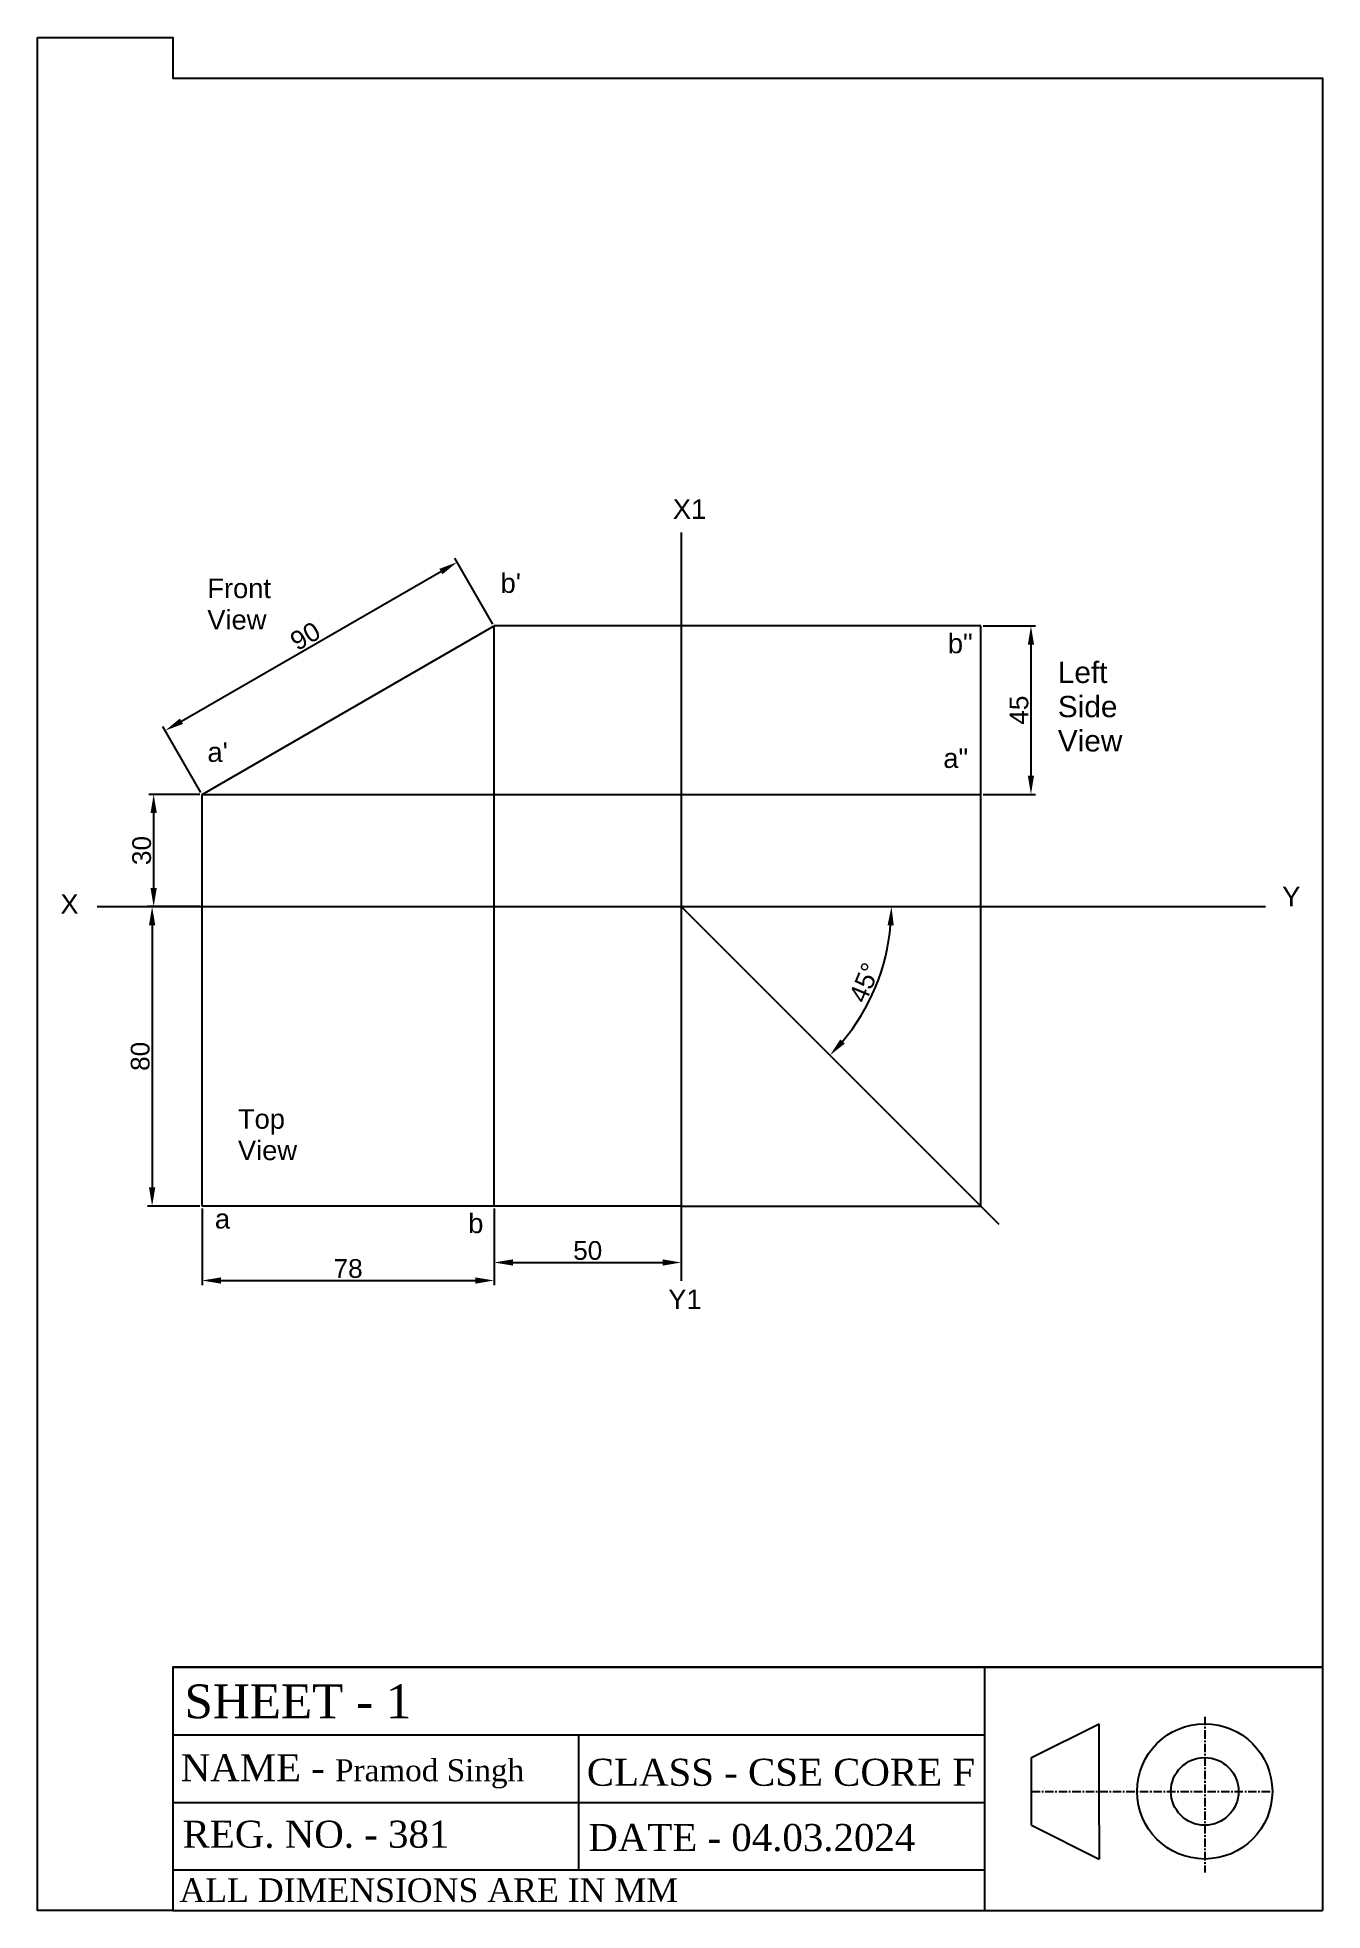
# Paper-space layout 'SRM IST VG A4' of a CAD drawing. Header units: millimetres. Extents: x 10 to 200, y 10 to 287.
# The model-space entities are those that its viewports show. They can reach past a viewport. Long polylines and large blocks are cut down to what shows.
import ezdxf

# ---------------------------------------------------------------- set-up
doc = ezdxf.new("R2010")
doc.units = ezdxf.units.MM
doc.linetypes.add('CENTER', pattern=[2, 1.25, -0.25, 0.25, -0.25])
doc.layers.add('Viewport', color=7, linetype='Continuous')
doc.styles.get("Standard").update_dxf_attribs({"font": 'arial.ttf'})
doc.dimstyles.new('ISO-25', dxfattribs={"dimtxt": 5, "dimasz": 5, "dimexe": 1.25, "dimexo": 0.625, "dimtad": 1, "dimtxsty": 'Standard', "dimcen": 2.5, "dimadec": 0, "dimazin": 0, "dimtfac": 1, "dimtmove": 0, "dimatfit": 3, "dimfxl": 1, "dimarcsym": 0})

# ---------------------------------------------------------------- blocks, each defined once
blk = doc.blocks.new('*D9')
at = {"color": 0, "lineweight": -2, "transparency": 16777216}
for p, q in [((159.02, 240.27), (173.04, 240.27)), ((171.79, 235.27), (171.79, 200.27)), ((159.02, 195.27), (173.04, 195.27))]:
    blk.add_line(p, q, dxfattribs=at)
at = {"color": 0, "transparency": 16777216}
for points in [[(170.96, 235.27), (172.62, 235.27), (171.79, 240.27)], [(170.96, 200.27), (172.62, 200.27), (171.79, 195.27)]]:
    blk.add_solid(points, dxfattribs=at)
at = {"layer": 'Defpoints', "color": 0, "transparency": 16777216}
for p in [(158.39, 240.27), (158.39, 195.27), (171.79, 195.27)]:
    blk.add_point(p, dxfattribs=at)
at = {"color": 0, "transparency": 16777216, "insert": (168.62, 217.77), "char_height": 5, "attachment_point": 5, "rotation": 90}
blk.add_mtext('45', dxfattribs=at)
blk = doc.blocks.new('*D10')
at = {"color": 0, "lineweight": -2, "transparency": 16777216}
for p, q in [((-50.23, 195.27), (-63.81, 195.27)), ((-62.56, 190.27), (-62.56, 170.27)), ((-50.23, 165.27), (-63.81, 165.27))]:
    blk.add_line(p, q, dxfattribs=at)
at = {"color": 0, "transparency": 16777216}
for points in [[(-63.39, 190.27), (-61.72, 190.27), (-62.56, 195.27)], [(-63.39, 170.27), (-61.72, 170.27), (-62.56, 165.27)]]:
    blk.add_solid(points, dxfattribs=at)
at = {"layer": 'Defpoints', "color": 0, "transparency": 16777216}
for p in [(-49.61, 195.27), (-62.56, 165.27), (-49.61, 165.27)]:
    blk.add_point(p, dxfattribs=at)
at = {"color": 0, "transparency": 16777216, "insert": (-65.74, 180.27), "char_height": 5, "attachment_point": 5, "rotation": 90}
blk.add_mtext('30', dxfattribs=at)
blk = doc.blocks.new('*D11')
at = {"color": 0, "lineweight": -2, "transparency": 16777216}
for p, q in [((-50.23, 165.27), (-64.22, 165.27)), ((-62.97, 160.27), (-62.97, 90.27)), ((-50.23, 85.27), (-64.22, 85.27))]:
    blk.add_line(p, q, dxfattribs=at)
at = {"color": 0, "transparency": 16777216}
for points in [[(-63.8, 160.27), (-62.13, 160.27), (-62.97, 165.27)], [(-63.8, 90.27), (-62.13, 90.27), (-62.97, 85.27)]]:
    blk.add_solid(points, dxfattribs=at)
at = {"layer": 'Defpoints', "color": 0, "transparency": 16777216}
for p in [(-49.61, 165.27), (-62.97, 85.27), (-49.61, 85.27)]:
    blk.add_point(p, dxfattribs=at)
at = {"color": 0, "transparency": 16777216, "insert": (-66.14, 125.27), "char_height": 5, "attachment_point": 5, "rotation": 90}
blk.add_mtext('80', dxfattribs=at)
blk = doc.blocks.new('*D12')
at = {"color": 0, "lineweight": -2, "transparency": 16777216}
for p, q in [((-49.61, 84.64), (-49.61, 64.13)), ((28.39, 84.64), (28.39, 64.13)), ((-44.61, 65.38), (23.39, 65.38))]:
    blk.add_line(p, q, dxfattribs=at)
at = {"color": 0, "transparency": 16777216}
for points in [[(-44.61, 66.21), (-44.61, 64.54), (-49.61, 65.38)], [(23.39, 66.21), (23.39, 64.54), (28.39, 65.38)]]:
    blk.add_solid(points, dxfattribs=at)
at = {"layer": 'Defpoints', "color": 0, "transparency": 16777216}
for p in [(-49.61, 85.27), (28.39, 85.27), (28.39, 65.38)]:
    blk.add_point(p, dxfattribs=at)
at = {"color": 0, "transparency": 16777216, "insert": (-10.61, 68.55), "char_height": 5, "attachment_point": 5}
blk.add_mtext('78', dxfattribs=at)
blk = doc.blocks.new('*D13')
at = {"color": 0, "lineweight": -2, "transparency": 16777216}
for p, q in [((28.39, 84.64), (28.39, 68.94)), ((78.39, 84.64), (78.39, 68.94)), ((33.39, 70.19), (73.39, 70.19))]:
    blk.add_line(p, q, dxfattribs=at)
at = {"color": 0, "transparency": 16777216}
for points in [[(33.39, 71.03), (33.39, 69.36), (28.39, 70.19)], [(73.39, 71.03), (73.39, 69.36), (78.39, 70.19)]]:
    blk.add_solid(points, dxfattribs=at)
at = {"layer": 'Defpoints', "color": 0, "transparency": 16777216}
for p in [(28.39, 85.27), (78.39, 85.27), (78.39, 70.19)]:
    blk.add_point(p, dxfattribs=at)
at = {"color": 0, "transparency": 16777216, "insert": (53.39, 73.37), "char_height": 5, "attachment_point": 5}
blk.add_mtext('50', dxfattribs=at)
blk = doc.blocks.new('*D14')
at = {"color": 0, "lineweight": -2, "transparency": 16777216}
blk.add_arc((78.39, 165.27), 56.15, 320.1035, 354.8965, dxfattribs=at)
at = {"color": 0, "transparency": 16777216}
for points in [[(133.49, 160.31), (135.15, 160.24), (134.54, 165.27)], [(122.09, 128.69), (120.86, 129.81), (118.1, 125.56)]]:
    blk.add_solid(points, dxfattribs=at)
at = {"layer": 'Defpoints', "color": 0, "transparency": 16777216}
for p in [(-77.68, 165.27), (78.39, 165.27), (234.46, 165.27), (127.02, 137.19), (163.24, 80.42)]:
    blk.add_point(p, dxfattribs=at)
at = {"color": 0, "transparency": 16777216, "insert": (127.34, 144.99), "char_height": 5, "attachment_point": 5, "rotation": 67.5}
blk.add_mtext('45°', dxfattribs=at)
blk = doc.blocks.new('*D15')
at = {"color": 0, "lineweight": -2, "transparency": 16777216}
for p, q in [((28.03, 240.78), (17.88, 258.39)), ((-55.12, 214.83), (14.17, 254.8)), ((-49.92, 195.81), (-60.08, 213.41))]:
    blk.add_line(p, q, dxfattribs=at)
at = {"color": 0, "transparency": 16777216}
for points in [[(13.76, 255.53), (14.59, 254.08), (18.5, 257.3)], [(-55.54, 215.55), (-54.7, 214.1), (-59.45, 212.33)]]:
    blk.add_solid(points, dxfattribs=at)
at = {"layer": 'Defpoints', "color": 0, "transparency": 16777216}
for p in [(18.5, 257.3), (28.35, 240.24), (-49.61, 195.27)]:
    blk.add_point(p, dxfattribs=at)
at = {"color": 0, "transparency": 16777216, "insert": (-22.06, 237.57), "char_height": 5, "attachment_point": 5, "rotation": 29.9816}
blk.add_mtext('90', dxfattribs=at)

msp = doc.modelspace()

# ---------------------------------------------------------------- linework, layer by layer
for p, q in [((78.39, 265.268), (78.39, 65.268)), ((-49.61, 195.268), (28.39, 240.268)), ((28.39, 85.268), (28.39, 240.268)), ((78.39, 240.268), (28.39, 240.268)), ((158.39, 240.268), (78.39, 240.268)), ((158.39, 165.268), (158.39, 240.268)), ((158.39, 195.268), (158.39, 240.268)), ((-49.61, 165.268), (-49.61, 195.268)), ((-49.61, 195.268), (158.39, 195.268)), ((-77.676, 165.268), (234.457, 165.268)), ((-49.61, 85.268), (-49.61, 165.268)), ((78.39, 165.268), (78.39, 85.268)), ((78.39, 165.268), (78.39, 85.268)), ((78.39, 165.268), (163.243, 80.415)), ((158.39, 85.268), (158.39, 165.268)), ((78.39, 85.268), (-49.61, 85.268)), ((28.39, 85.268), (-49.61, 85.268)), ((78.39, 85.268), (28.39, 85.268)), ((78.39, 85.268), (158.39, 85.268))]:
    msp.add_line(p, q)

# ---------------------------------------------------------------- texts
for s, height, p in [('X1', 5.2205, (76.131, 268.876)), ('Front', 5.2205, (-48.233, 247.717)), ("b'", 5.2205, (30.117, 249.117)), ('View', 5.2205, (-48.233, 239.33)), ('b"', 5.2205, (149.594, 232.987)), ('Left', 5.6927, (178.978, 225.034)), ('Side', 5.6927, (178.978, 215.889)), ('View', 5.6927, (178.978, 206.745)), ("a'", 5.2205, (-48.189, 203.953)), ('a"', 5.2205, (148.383, 202.34)), ('Y', 5.221, (238.908, 165.368)), ('X', 5.221, (-87.486, 163.36)), ('Top', 5.2205, (-40.054, 105.935)), ('View', 5.2205, (-40.054, 97.549)), ('a', 5.221, (-46.206, 79.265)), ('b', 5.221, (21.482, 78.05)), ('Y1', 5.2205, (74.907, 57.746))]:
    msp.add_text(s, height=height).set_placement(p)

# ---------------------------------------------------------------- dimensions: what is measured, and where the dimension line sits
dim = msp.add_aligned_dim(p1=(-49.61, 195.268), p2=(28.347, 240.243), distance=19.696, dimstyle='ISO-25')
dim.commit()
dim.dimension.update_dxf_attribs({"geometry": '*D15', "text_midpoint": (-22.062, 237.568)})
for base, p1, p2, picture, middle in [((171.788, 195.268), (158.39, 240.268), (158.39, 195.268), '*D9', (168.621, 217.768)), ((-62.556, 165.268), (-49.61, 195.268), (-49.61, 165.268), '*D10', (-65.736, 180.268)), ((-62.966, 85.268), (-49.61, 165.268), (-49.61, 85.268), '*D11', (-66.144, 125.268))]:
    dim = msp.add_linear_dim(base=base, p1=p1, p2=p2, angle=90, dimstyle='ISO-25')
    dim.commit()
    dim.dimension.update_dxf_attribs({"geometry": picture, "text_midpoint": middle})
dim = msp.add_angular_dim_2l(base=(127.02, 137.192), line1=((78.39, 165.268), (163.243, 80.415)), line2=((-77.676, 165.268), (234.457, 165.268)), dimstyle='ISO-25')
dim.commit()
dim.dimension.update_dxf_attribs({"geometry": '*D14', "text_midpoint": (127.342, 144.991)})
for base, p1, p2, picture, middle in [((28.39, 65.376), (-49.61, 85.268), (28.39, 85.268), '*D12', (-10.61, 68.553)), ((78.39, 70.195), (28.39, 85.268), (78.39, 85.268), '*D13', (53.39, 73.372))]:
    dim = msp.add_linear_dim(base=base, p1=p1, p2=p2, dimstyle='ISO-25')
    dim.commit()
    dim.dimension.update_dxf_attribs({"geometry": picture, "text_midpoint": middle})

psp = doc.layouts.new('SRM IST VG A4')

# ---------------------------------------------------------------- linework, layer by layer
for p, q in [((30, 46), (200, 46)), ((150, 46), (150, 10)), ((200, 46), (200, 10)), ((156.99, 32.62), (166.99, 37.62)), ((166.99, 32.62), (166.99, 37.62)), ((30, 36), (150, 36)), ((90, 36), (90, 16)), ((156.99, 22.62), (156.99, 32.62)), ((166.99, 22.62), (166.99, 32.62)), ((30, 26), (150, 26)), ((156.99, 22.62), (166.99, 17.62)), ((166.99, 22.62), (166.99, 17.62)), ((30, 16), (150, 16)), ((30, 10), (200, 10))]:
    psp.add_line(p, q)
at = {"linetype": 'CENTER'}
for p, q in [((182.58, 38.66), (182.58, 15.61)), ((156.99, 27.62), (192.46, 27.62))]:
    psp.add_line(p, q, dxfattribs=at)
for radius in [10, 5]:
    psp.add_circle((182.58, 27.62), radius)
at = {"layer": 'Viewport'}
psp.add_lwpolyline([(10, 287), (30, 287), (30, 281), (200, 281), (200, 46), (30, 46), (30, 10), (10, 10)], close=True, dxfattribs=at)

# ---------------------------------------------------------------- texts
at = {"attachment_point": 1}
for s, insert, char_height, width in [('{\\fTimes New Roman|b0|i0|c0|p18;SHEET - 1}', (31.73, 43.44), 5, 120), ('{\\fTimes New Roman|b0|i0|c0|p18;NAME - \\H0.8125x;Pramod Singh}', (31.18, 33.12), 4, 58.1765), ('{\\fTimes New Roman|b0|i0|c0|p18;CLASS - CSE CORE F}', (91.22, 32.45), 4, 56.286), ('{\\fTimes New Roman|b0|i0|c0|p18;REG. NO. - 381}', (31.46, 23.29), 4, 56.286), ('{\\fTimes New Roman|b0|i0|c0|p18;DATE - 04.03.2024}', (91.45, 22.8), 4, 56.286), ('{\\fTimes New Roman|b0|i0|c0|p18;ALL DIMENSIONS ARE IN MM}', (30.99, 14.76), 3.5, 120)]:
    psp.add_mtext(s, dxfattribs=dict(at, insert=insert, char_height=char_height, width=width))

# ---------------------------------------------------------------- viewports
at = {"layer": 'Viewport'}
vp = psp.add_viewport(center=(105, 148.5), size=(190, 277), view_center_point=(78.045, 147.275), view_height=500.476, dxfattribs=at)
vp.dxf.flags = 0x10000  # cut along an outline
vp.dxf.clipping_boundary_handle = psp.add_lwpolyline([(10, 287), (30, 287), (30, 281), (200, 281), (200, 46), (30, 46), (30, 10), (10, 10)], format="xyb", close=True, dxfattribs={"invisible": 1}).dxf.handle

doc.saveas('drawing.dxf')
